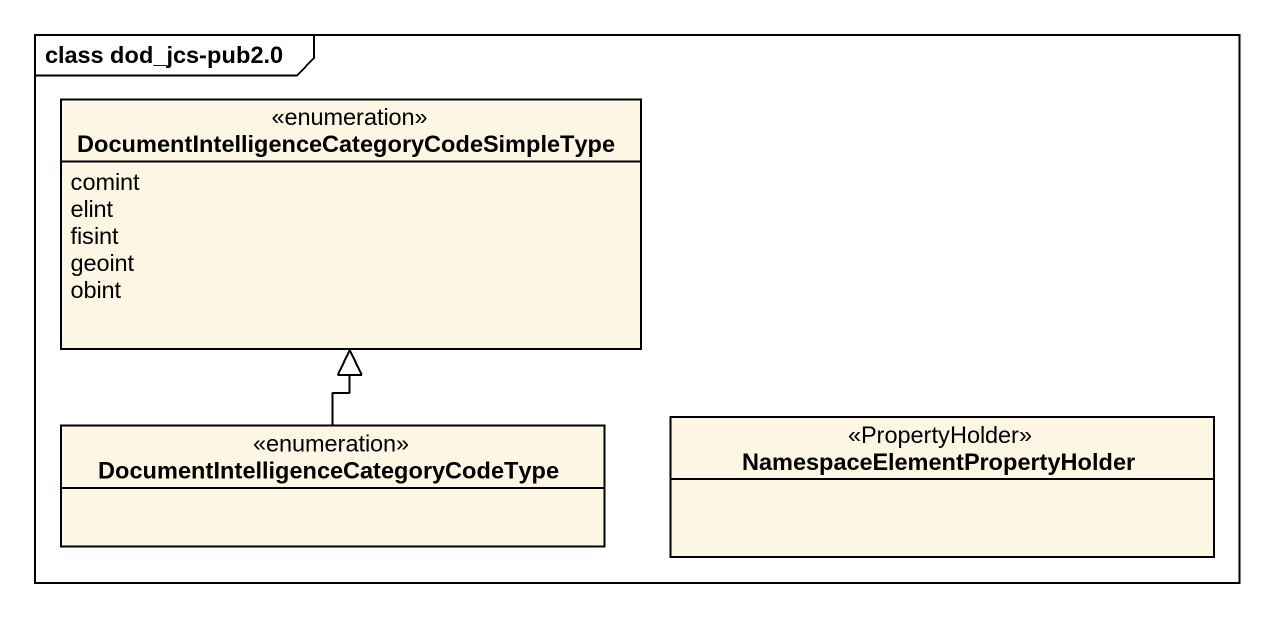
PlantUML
@startuml
mainframe class dod_jcs-pub2.0
hide circle
hide empty members
enum "DocumentIntelligenceCategoryCodeSimpleType" as DocumentIntelligenceCategory {
  comint
  elint
  fisint
  geoint
  obint
}
class "NamespaceElementPropertyHolder" as NamespaceElementPropertyHold <<PropertyHolder>>
enum "DocumentIntelligenceCategoryCodeType" as DocumentIntelligenceCategory_2
DocumentIntelligenceCategory_2 -up-|> DocumentIntelligenceCategory
@enduml
